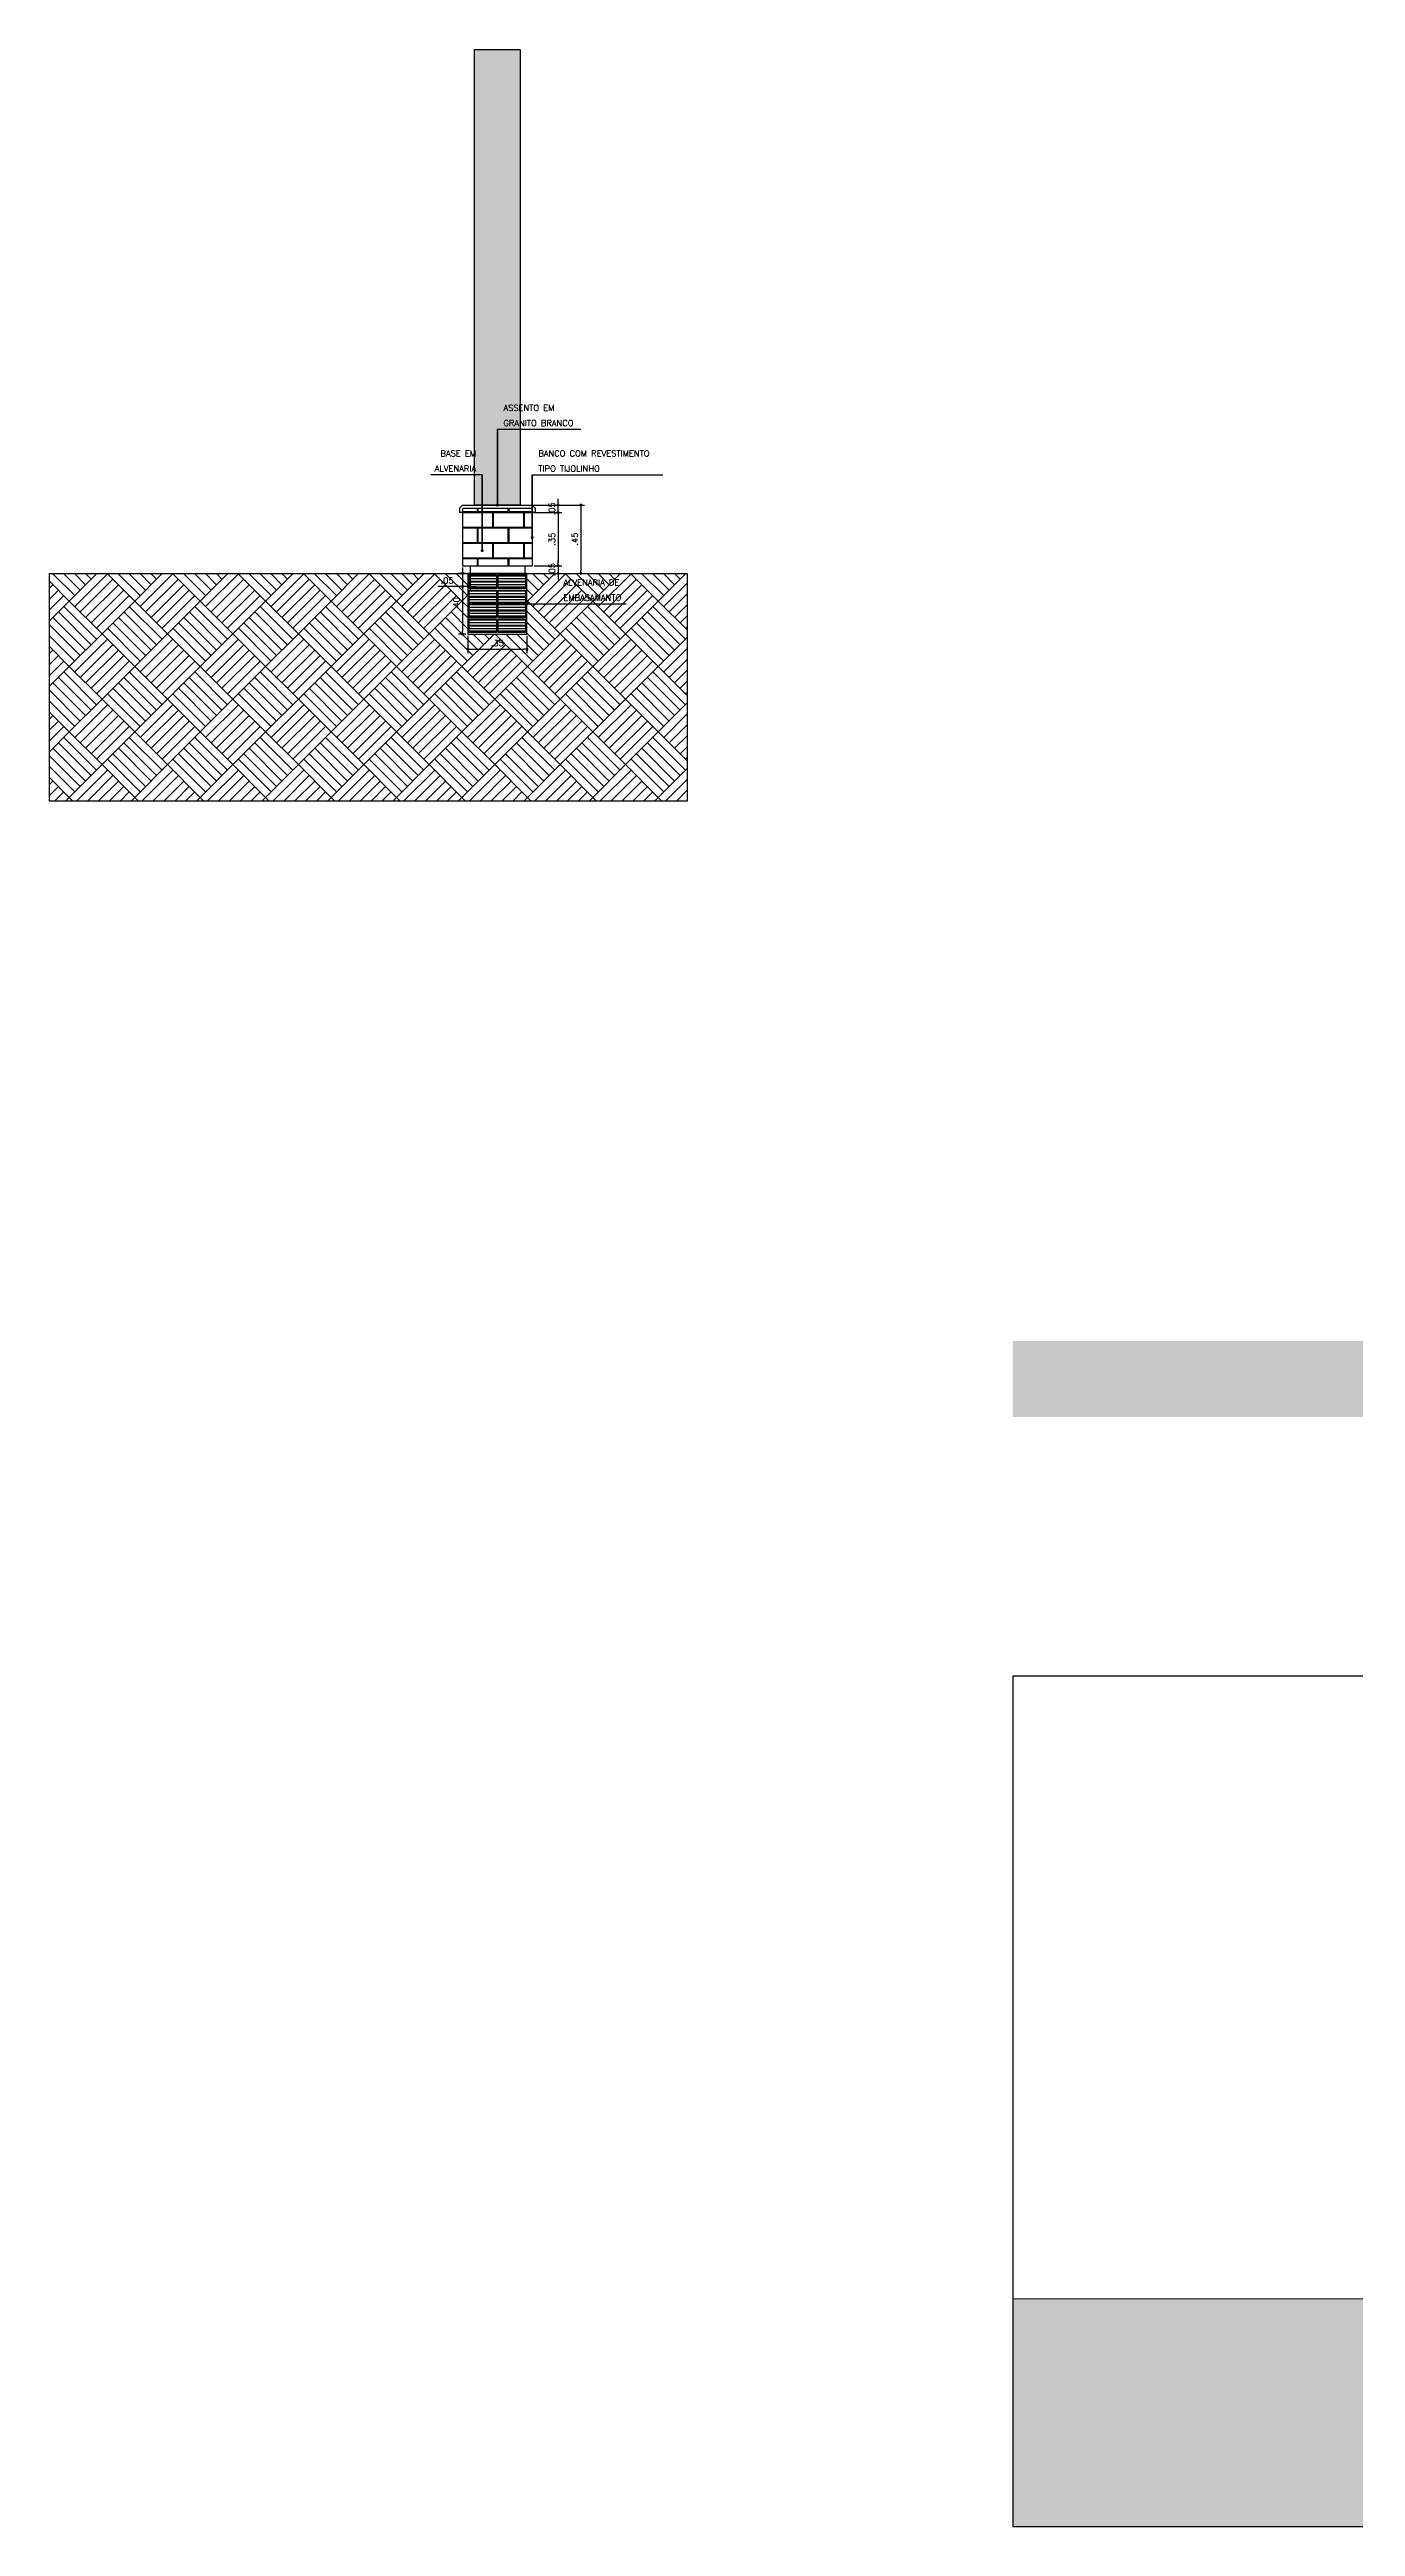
# Model space of a CAD drawing. Extents: x 387222 to 388513, y 9633222 to 9634061.
# Drawn here: x 387632.27 to 387640.87, y 9633426.75 to 9633443.07 of the extents above; entities that cross this region are included whole.
import ezdxf

# ---------------------------------------------------------------- set-up
doc = ezdxf.new("R2010")
doc.units = 0
doc.header["$LTSCALE"] = 0.049213
doc.header["$PDSIZE"] = -2.5
doc.layers.get('Defpoints').update_dxf_attribs({"color": 8})
for name, color, linetype in [('AI-Cotas', 12, 'Continuous'), ('ARQ_VISTA01', 7, 'Continuous'), ('BANCO', 2, 'Continuous'), ('HACH', 8, 'Continuous'), ('HATCH CINZA SÓLIDO', 9, 'Continuous'), ('MOBÍLIA', 4, 'Continuous'), ('P6', 4, 'Continuous')]:
    doc.layers.add(name, color=color, linetype=linetype)
doc.layers.add('ARQ_PISO', color=7, linetype='Continuous', lineweight=13)
doc.layers.add('PERGOLA', color=2, linetype='Continuous', lineweight=13)
doc.styles.add('RS20', font='romans.shx', dxfattribs={"height": 0.04})
doc.dimstyles.new('Cota 20', dxfattribs={"dimscale": 0.02, "dimtxt": 0.04, "dimasz": 1, "dimexe": 1.25, "dimexo": 0.625, "dimgap": 1, "dimtad": 1, "dimzin": 4, "dimdsep": 46, "dimtxsty": 'RS20', "dimblk": 'DOT', "dimcen": 0.1, "dimclrt": 2, "dimadec": 0, "dimazin": 0, "dimtfac": 1, "dimtix": 1, "dimtmove": 0, "dimatfit": 3, "dimldrblk": 'DOT', "dimfxl": 1, "dimarcsym": 0})
pattern_1 = [(135, (0, 0), (-0.431052293811, 3e-17), [0.3048, -0.3048]), (135, (0.03592, 0.03592), (-0.431052293811, 3e-17), [0.3048, -0.3048]), (135, (0.07184, 0.07184), (-0.431052293811, 3e-17), [0.3048, -0.3048]), (135, (0.10776, 0.10776), (-0.431052293811, 3e-17), [0.3048, -0.3048]), (135, (0.14368, 0.14368), (-0.431052293811, 3e-17), [0.3048, -0.3048]), (135, (0.1796, 0.1796), (-0.431052293811, 3e-17), [0.3048, -0.3048]), (135, (0.21553, 0.21553), (-0.431052293811, 3e-17), [0.3048, -0.3048]), (45, (-0.21553, 0.21553), (0.431052293811, -3e-17), [0.3048, -0.3048]), (45, (-0.25145, 0.25145), (0.431052293811, -3e-17), [0.3048, -0.3048]), (45, (-0.28737, 0.28737), (0.431052293811, -3e-17), [0.3048, -0.3048]), (45, (-0.3233, 0.3233), (0.431052293811, -3e-17), [0.3048, -0.3048]), (45, (-0.3592, 0.3592), (0.431052293811, -3e-17), [0.3048, -0.3048]), (45, (-0.39513, 0.39513), (0.431052293811, -3e-17), [0.3048, -0.3048]), (45, (-0.43105, 0.43105), (0.431052293811, -3e-17), [0.3048, -0.3048])]

# ---------------------------------------------------------------- blocks, each defined once
blk = doc.blocks.new('_Dot')
at = {"color": 0, "linetype": 'ByBlock', "lineweight": -2}
blk.add_line((-0.5, 0), (-1, 0), dxfattribs=at)
at = {"color": 0, "linetype": 'ByBlock', "const_width": 0.5}
blk.add_lwpolyline([(-0.25, 0, 1), (0.25, 0, 1)], format="xyb", close=True, dxfattribs=at)
blk = doc.blocks.new('*D175')
at = {"layer": 'AI-Cotas', "color": 0, "lineweight": -2, "transparency": 16777216}
for p, q in [((387635.479, 9633440.015), (387635.641, 9633440.015)), ((387635.616, 9633439.995), (387635.616, 9633439.685)), ((387635.459, 9633439.665), (387635.641, 9633439.665))]:
    blk.add_line(p, q, dxfattribs=at)
at = {"layer": 'Defpoints', "color": 0, "transparency": 16777216}
for p in [(387635.466, 9633440.015), (387635.446, 9633439.665), (387635.616, 9633439.665)]:
    blk.add_point(p, dxfattribs=at)
at = {"layer": 'AI-Cotas', "color": 0, "lineweight": -2, "transparency": 16777216, "xscale": 0.02, "yscale": 0.02, "zscale": 0.02}
for p, rotation in [((387635.616, 9633440.015), 90), ((387635.616, 9633439.665), 270)]:
    blk.add_blockref('_Dot', p, dxfattribs=dict(at, rotation=rotation))
at = {"layer": 'AI-Cotas', "color": 2, "transparency": 16777216, "insert": (387635.576, 9633439.84), "char_height": 0.04, "attachment_point": 5, "rotation": 90, "style": 'RS20'}
blk.add_mtext('.35', dxfattribs=at)
blk = doc.blocks.new('*D172')
at = {"layer": 'AI-Cotas', "color": 0, "lineweight": -2, "transparency": 16777216}
for p, q in [((387635.385, 9633440.065), (387635.791, 9633440.065)), ((387635.766, 9633440.045), (387635.766, 9633439.635)), ((387635.385, 9633439.615), (387635.791, 9633439.615))]:
    blk.add_line(p, q, dxfattribs=at)
at = {"layer": 'Defpoints', "color": 0, "transparency": 16777216}
for p in [(387635.372, 9633440.065), (387635.372, 9633439.615), (387635.766, 9633439.615)]:
    blk.add_point(p, dxfattribs=at)
at = {"layer": 'AI-Cotas', "color": 0, "lineweight": -2, "transparency": 16777216, "xscale": 0.02, "yscale": 0.02, "zscale": 0.02}
for p, rotation in [((387635.766, 9633440.065), 90), ((387635.766, 9633439.615), 270)]:
    blk.add_blockref('_Dot', p, dxfattribs=dict(at, rotation=rotation))
at = {"layer": 'AI-Cotas', "color": 2, "transparency": 16777216, "insert": (387635.726, 9633439.84), "char_height": 0.04, "attachment_point": 5, "rotation": 90, "style": 'RS20'}
blk.add_mtext('.45', dxfattribs=at)
blk = doc.blocks.new('*D173')
at = {"layer": 'AI-Cotas', "color": 0, "lineweight": -2, "transparency": 16777216}
for p, q in [((387635.459, 9633440.065), (387635.641, 9633440.065)), ((387635.459, 9633440.015), (387635.641, 9633440.015)), ((387635.616, 9633440.085), (387635.616, 9633440.105)), ((387635.616, 9633440.015), (387635.616, 9633440.065)), ((387635.616, 9633439.995), (387635.616, 9633439.975))]:
    blk.add_line(p, q, dxfattribs=at)
at = {"layer": 'Defpoints', "color": 0, "transparency": 16777216}
for p in [(387635.446, 9633440.065), (387635.446, 9633440.015), (387635.616, 9633440.065)]:
    blk.add_point(p, dxfattribs=at)
at = {"layer": 'AI-Cotas', "color": 0, "lineweight": -2, "transparency": 16777216, "xscale": 0.02, "yscale": 0.02, "zscale": 0.02}
for p, rotation in [((387635.616, 9633440.065), 270), ((387635.616, 9633440.015), 90)]:
    blk.add_blockref('_Dot', p, dxfattribs=dict(at, rotation=rotation))
at = {"layer": 'AI-Cotas', "color": 2, "transparency": 16777216, "insert": (387635.576, 9633440.04), "char_height": 0.04, "attachment_point": 5, "rotation": 90, "style": 'RS20'}
blk.add_mtext('.05', dxfattribs=at)
blk = doc.blocks.new('*D174')
at = {"layer": 'AI-Cotas', "color": 0, "lineweight": -2, "transparency": 16777216}
for p, q in [((387635.616, 9633439.685), (387635.616, 9633439.705)), ((387635.459, 9633439.665), (387635.641, 9633439.665)), ((387635.459, 9633439.615), (387635.641, 9633439.615)), ((387635.616, 9633439.665), (387635.616, 9633439.615)), ((387635.616, 9633439.595), (387635.616, 9633439.575))]:
    blk.add_line(p, q, dxfattribs=at)
at = {"layer": 'Defpoints', "color": 0, "transparency": 16777216}
for p in [(387635.446, 9633439.665), (387635.446, 9633439.615), (387635.616, 9633439.615)]:
    blk.add_point(p, dxfattribs=at)
at = {"layer": 'AI-Cotas', "color": 0, "lineweight": -2, "transparency": 16777216, "xscale": 0.02, "yscale": 0.02, "zscale": 0.02}
for p, rotation in [((387635.616, 9633439.665), 270), ((387635.616, 9633439.615), 90)]:
    blk.add_blockref('_Dot', p, dxfattribs=dict(at, rotation=rotation))
at = {"layer": 'AI-Cotas', "color": 2, "transparency": 16777216, "insert": (387635.576, 9633439.64), "char_height": 0.04, "attachment_point": 5, "rotation": 90, "style": 'RS20'}
blk.add_mtext('.05', dxfattribs=at)
blk = doc.blocks.new('*D176')
at = {"layer": 'AI-Cotas', "color": 0, "lineweight": -2, "transparency": 16777216}
for p, q in [((387634.966, 9633439.528), (387634.824, 9633439.528)), ((387634.986, 9633439.653), (387634.986, 9633439.503)), ((387635.036, 9633439.528), (387634.986, 9633439.528)), ((387635.036, 9633439.653), (387635.036, 9633439.503)), ((387635.056, 9633439.528), (387635.076, 9633439.528))]:
    blk.add_line(p, q, dxfattribs=at)
at = {"layer": 'Defpoints', "color": 0, "transparency": 16777216}
for p in [(387634.986, 9633439.665), (387634.986, 9633439.528), (387635.036, 9633439.665)]:
    blk.add_point(p, dxfattribs=at)
at = {"layer": 'AI-Cotas', "color": 0, "lineweight": -2, "transparency": 16777216, "xscale": 0.02, "yscale": 0.02, "zscale": 0.02}
blk.add_blockref('_Dot', (387634.986, 9633439.528), dxfattribs=at)
at = {"layer": 'AI-Cotas', "color": 0, "lineweight": -2, "transparency": 16777216, "xscale": 0.02, "yscale": 0.02, "zscale": 0.02, "rotation": 180}
blk.add_blockref('_Dot', (387635.036, 9633439.528), dxfattribs=at)
at = {"layer": 'AI-Cotas', "color": 2, "transparency": 16777216, "insert": (387634.885, 9633439.568), "char_height": 0.04, "attachment_point": 5, "style": 'RS20'}
blk.add_mtext('.05', dxfattribs=at)
blk = doc.blocks.new('A$C00DC0C46')
for p, q in [((0, 0), (0, 0.09)), ((0, 0.09), (0.18, 0.09)), ((0.18, 0.082), (0, 0.082)), ((0.18, 0.065), (0, 0.065)), ((0.18, 0.047), (0, 0.047)), ((0.18, 0.042), (0, 0.042)), ((0.18, 0.025), (0, 0.025)), ((0.18, 0.009), (0, 0.009)), ((0.18, 0), (0, 0)), ((0.18, 0.09), (0.18, 0))]:
    blk.add_line(p, q)
blk = doc.blocks.new('*D628')
at = {"layer": 'AI-Cotas', "color": 0, "lineweight": -2, "transparency": 16777216}
for p, q in [((387635.021, 9633439.203), (387635.021, 9633439.09)), ((387635.411, 9633439.203), (387635.411, 9633439.09)), ((387635.041, 9633439.115), (387635.391, 9633439.115))]:
    blk.add_line(p, q, dxfattribs=at)
at = {"layer": 'Defpoints', "color": 0, "transparency": 16777216}
for p in [(387635.021, 9633439.215), (387635.411, 9633439.215), (387635.411, 9633439.115)]:
    blk.add_point(p, dxfattribs=at)
at = {"layer": 'AI-Cotas', "color": 0, "lineweight": -2, "transparency": 16777216, "xscale": 0.02, "yscale": 0.02, "zscale": 0.02, "rotation": 180}
blk.add_blockref('_Dot', (387635.021, 9633439.115), dxfattribs=at)
at = {"layer": 'AI-Cotas', "color": 0, "lineweight": -2, "transparency": 16777216, "xscale": 0.02, "yscale": 0.02, "zscale": 0.02}
blk.add_blockref('_Dot', (387635.411, 9633439.115), dxfattribs=at)
at = {"layer": 'AI-Cotas', "color": 2, "transparency": 16777216, "insert": (387635.216, 9633439.155), "char_height": 0.04, "attachment_point": 5, "style": 'RS20'}
blk.add_mtext('.35', dxfattribs=at)
blk = doc.blocks.new('*D648')
at = {"layer": 'AI-Cotas', "color": 0, "lineweight": -2, "transparency": 16777216}
for p, q in [((387635.009, 9633439.615), (387634.961, 9633439.615)), ((387634.986, 9633439.595), (387634.986, 9633439.235)), ((387635.009, 9633439.215), (387634.961, 9633439.215))]:
    blk.add_line(p, q, dxfattribs=at)
at = {"layer": 'Defpoints', "color": 0, "transparency": 16777216}
for p in [(387635.021, 9633439.615), (387634.986, 9633439.215), (387635.021, 9633439.215)]:
    blk.add_point(p, dxfattribs=at)
at = {"layer": 'AI-Cotas', "color": 0, "lineweight": -2, "transparency": 16777216, "xscale": 0.02, "yscale": 0.02, "zscale": 0.02}
for p, rotation in [((387634.986, 9633439.615), 90), ((387634.986, 9633439.215), 270)]:
    blk.add_blockref('_Dot', p, dxfattribs=dict(at, rotation=rotation))
at = {"layer": 'AI-Cotas', "color": 2, "transparency": 16777216, "insert": (387634.946, 9633439.415), "char_height": 0.04, "attachment_point": 5, "rotation": 90, "style": 'RS20'}
blk.add_mtext('.40', dxfattribs=at)

msp = doc.modelspace()

# ---------------------------------------------------------------- hatches: boundary and pattern name
at = {"layer": 'ARQ_VISTA01'}
h = msp.add_hatch(dxfattribs=at)
h.set_pattern_fill('AR-B816C', color=256, scale=0.0005)
h.paths.add_polyline_path([(387635.446, 9633440.037), (387635.438, 9633440.045), (387634.995, 9633440.045), (387634.986, 9633440.037), (387634.986, 9633439.665), (387635.036, 9633439.665), (387635.396, 9633439.665), (387635.446, 9633439.665)])
at = {"layer": 'HACH'}
h = msp.add_hatch(dxfattribs=at)
h.set_pattern_fill('AR-SAND', color=256, scale=0.001, style=0)
h.set_pattern_definition([(37.5, (0, 0), (-0.00160003129598, 0.04894132373293), [0, -0.038608, 0, -0.04318, 0, -0.041275]), (7.5, (0, 0), (0.0449523283138, 0.07168251005684), [0, -0.020828, 0, -0.034798, 0, -0.013335]), (327.5, (-0.03124, 0), (0.07909923702415, 0.00014371846785), [0, -0.0127, 0, -0.04572, 0, -0.05969]), (317.5, (-0.03124, 0), (0.07635564524723, 0.0222929323257), [0, -0.00635, 0, -0.029972, 0, -0.03429])])
h.paths.add_polyline_path([(387635.366, 9633440.065), (387635.066, 9633440.065), (387635.066, 9633443.065), (387635.366, 9633443.065)])
h = msp.add_hatch(dxfattribs=at)
h.set_pattern_fill('AR-PARQ1', color=256, scale=0.001, angle=45)
h.set_pattern_definition(pattern_1)
h.paths.add_polyline_path([(387636.466, 9633439.615), (387635.411, 9633439.615), (387635.411, 9633439.405), (387635.411, 9633439.215), (387635.021, 9633439.215), (387635.021, 9633439.425), (387635.021, 9633439.615), (387632.266, 9633439.615), (387632.266, 9633438.115), (387636.466, 9633438.115)])
h.paths.add_polyline_path([(387635.606, 9633439.589), (387635.606, 9633439.691), (387635.546, 9633439.691), (387635.546, 9633439.589)], flags=9)
h = msp.add_hatch(dxfattribs=at)
h.set_pattern_fill('AR-PARQ1', color=256, scale=0.001, angle=45)
h.set_pattern_definition([(135, (0, 6.30768), (-0.431052293811, 3e-17), [0.3048, -0.3048]), (135, (0.03592, 6.3436), (-0.431052293811, 3e-17), [0.3048, -0.3048]), (135, (0.07184, 6.37952), (-0.431052293811, 3e-17), [0.3048, -0.3048]), (135, (0.10776, 6.41544), (-0.431052293811, 3e-17), [0.3048, -0.3048]), (135, (0.14368, 6.45136), (-0.431052293811, 3e-17), [0.3048, -0.3048]), (135, (0.1796, 6.48728), (-0.431052293811, 3e-17), [0.3048, -0.3048]), (135, (0.21553, 6.5232), (-0.431052293811, 3e-17), [0.3048, -0.3048]), (45, (-0.21553, 6.5232), (0.431052293811, -3e-17), [0.3048, -0.3048]), (45, (-0.25145, 6.55912), (0.431052293811, -3e-17), [0.3048, -0.3048]), (45, (-0.28737, 6.59504), (0.431052293811, -3e-17), [0.3048, -0.3048]), (45, (-0.3233, 6.63097), (0.431052293811, -3e-17), [0.3048, -0.3048]), (45, (-0.3592, 6.6669), (0.431052293811, -3e-17), [0.3048, -0.3048]), (45, (-0.39513, 6.7028), (0.431052293811, -3e-17), [0.3048, -0.3048]), (45, (-0.43105, 6.73873), (0.431052293811, -3e-17), [0.3048, -0.3048])])
h.paths.add_polyline_path([(387656.621, 9633434.059), (387656.621, 9633434.559), (387638.611, 9633434.559), (387638.611, 9633434.059)])
h = msp.add_hatch(dxfattribs=at)
h.set_pattern_fill('AR-PARQ1', color=256, scale=0.001, angle=45)
h.set_pattern_definition(pattern_1)
h.paths.add_polyline_path([(387645.583, 9633427.851), (387642.636, 9633427.851), (387642.636, 9633427.251), (387642.136, 9633427.251), (387642.136, 9633428.251), (387638.611, 9633428.251), (387638.611, 9633426.751), (387656.621, 9633426.751), (387656.621, 9633428.251), (387653.096, 9633428.251), (387653.096, 9633427.251), (387652.596, 9633427.251), (387652.596, 9633427.851), (387649.65, 9633427.851), (387649.65, 9633427.251), (387649.15, 9633427.251), (387649.15, 9633427.851), (387646.083, 9633427.851), (387646.083, 9633427.251), (387645.583, 9633427.251)])

# ---------------------------------------------------------------- linework, layer by layer
msp.add_lwpolyline([(387636.466, 9633438.115), (387632.266, 9633438.115), (387632.266, 9633439.615), (387636.466, 9633439.615)], close=True)
at = {"layer": 'AI-Cotas'}
for points in [[(387635.216, 9633440.565), (387635.216, 9633440.065)], [(387635.116, 9633440.265), (387635.116, 9633439.765)], [(387635.446, 9633440.265), (387635.446, 9633439.851)]]:
    msp.add_lwpolyline(points, dxfattribs=at)
at = {"layer": 'ARQ_PISO'}
msp.add_line((387635.036, 9633439.615), (387635.396, 9633439.615), dxfattribs=at)
at = {"layer": 'BANCO'}
for p, q in [((387634.986, 9633440.065), (387634.966, 9633440.045)), ((387634.966, 9633440.045), (387634.966, 9633440.015)), ((387634.986, 9633440.065), (387635.446, 9633440.065)), ((387634.995, 9633440.045), (387634.986, 9633440.037)), ((387634.986, 9633440.037), (387634.986, 9633439.665)), ((387634.995, 9633440.045), (387635.438, 9633440.045)), ((387635.438, 9633440.045), (387635.446, 9633440.037)), ((387635.446, 9633440.065), (387635.466, 9633440.045)), ((387635.446, 9633440.037), (387635.446, 9633439.665)), ((387635.466, 9633440.045), (387635.466, 9633440.015)), ((387634.986, 9633439.665), (387635.036, 9633439.665)), ((387635.036, 9633439.665), (387635.036, 9633439.615)), ((387635.396, 9633439.665), (387635.446, 9633439.665)), ((387635.396, 9633439.665), (387635.396, 9633439.616))]:
    msp.add_line(p, q, dxfattribs=at)
for points in [[(387634.986, 9633440.015), (387634.966, 9633440.015)], [(387635.466, 9633440.015), (387635.446, 9633440.015)], [(387635.036, 9633439.665), (387635.396, 9633439.665)], [(387635.036, 9633439.615), (387635.396, 9633439.615)]]:
    msp.add_lwpolyline(points, dxfattribs=at)
at = {"layer": 'Defpoints'}
msp.add_lwpolyline([(387638.611, 9633426.751), (387656.621, 9633426.751), (387656.621, 9633432.351), (387638.611, 9633432.351)], close=True, dxfattribs=at)
at = {"layer": 'MOBÍLIA', "color": 2}
for p, q in [((387635.021, 9633439.615), (387635.021, 9633439.215)), ((387635.411, 9633439.615), (387635.021, 9633439.615)), ((387635.411, 9633439.405), (387635.411, 9633439.615)), ((387635.411, 9633439.215), (387635.411, 9633439.425)), ((387635.021, 9633439.215), (387635.411, 9633439.215))]:
    msp.add_line(p, q, dxfattribs=at)
at = {"layer": 'P6'}
msp.add_lwpolyline([(387635.366, 9633440.065), (387635.066, 9633440.065), (387635.066, 9633443.065), (387635.366, 9633443.065)], close=True, dxfattribs=at)
at = {"layer": 'PERGOLA'}
msp.add_lwpolyline([(387656.621, 9633428.251), (387638.611, 9633428.251)], dxfattribs=at)

# ---------------------------------------------------------------- block references
at = {"layer": 'HATCH CINZA SÓLIDO'}
for p in [(387635.031, 9633439.515), (387635.221, 9633439.515), (387635.031, 9633439.415), (387635.031, 9633439.325), (387635.221, 9633439.415), (387635.221, 9633439.325), (387635.031, 9633439.225), (387635.221, 9633439.225)]:
    msp.add_blockref('A$C00DC0C46', p, dxfattribs=at)

# ---------------------------------------------------------------- texts
at = {"layer": 'AI-Cotas', "char_height": 0.04, "style": 'RS20'}
for s, insert, attachment_point in [('\\pxsm1.5;ASSENTO EM\\PGRANITO BRANCO', (387635.256, 9633440.585), 7), ('\\pxsm1.5;BASE EM\\PALVENARIA', (387635.076, 9633440.285), 9), ('\\pxsm1.5;BANCO COM REVESTIMENTO\\PTIPO TIJOLINHO', (387635.486, 9633440.285), 7), ('\\pxsm1.5;ALVENARIA DE\\PEMBASAMANTO', (387635.651, 9633439.435), 7)]:
    msp.add_mtext(s, dxfattribs=dict(at, insert=insert, attachment_point=attachment_point))

# ---------------------------------------------------------------- dimensions: what is measured, and where the dimension line sits
at = {"layer": 'AI-Cotas'}
for base, p1, p2, picture, middle in [((387635.766, 9633439.615), (387635.372, 9633440.065), (387635.372, 9633439.615), '*D172', (387635.726, 9633439.84)), ((387635.616, 9633440.065), (387635.446, 9633440.015), (387635.446, 9633440.065), '*D173', (387635.576, 9633440.04)), ((387635.616, 9633439.665), (387635.466, 9633440.015), (387635.446, 9633439.665), '*D175', (387635.576, 9633439.84)), ((387635.616, 9633439.615), (387635.446, 9633439.665), (387635.446, 9633439.615), '*D174', (387635.576, 9633439.64)), ((387634.986, 9633439.215), (387635.021, 9633439.615), (387635.021, 9633439.215), '*D648', (387634.946, 9633439.415))]:
    dim = msp.add_linear_dim(base=base, p1=p1, p2=p2, angle=90, dimstyle='Cota 20', dxfattribs=at)
    dim.commit()
    dim.dimension.update_dxf_attribs({"geometry": picture, "text_midpoint": middle})
dim = msp.add_linear_dim(base=(387634.986, 9633439.528), p1=(387635.036, 9633439.665), p2=(387634.986, 9633439.665), dimstyle='Cota 20', dxfattribs=at)
dim.commit()
dim.dimension.update_dxf_attribs({"geometry": '*D176', "text_midpoint": (387634.885, 9633439.528), "dimtype": 160})
dim = msp.add_linear_dim(base=(387635.411, 9633439.115), p1=(387635.021, 9633439.215), p2=(387635.411, 9633439.215), text='.35', dimstyle='Cota 20', dxfattribs=at)
dim.commit()
dim.dimension.update_dxf_attribs({"geometry": '*D628', "text_midpoint": (387635.216, 9633439.155)})

# ---------------------------------------------------------------- leaders
at = {"layer": 'AI-Cotas', "annotation_type": 0, "has_hookline": 1}
for points, hookline_direction, text_width in [([(387635.216, 9633440.065), (387635.216, 9633440.565), (387635.236, 9633440.565)], 0, 0.51), ([(387635.116, 9633439.765), (387635.116, 9633440.265), (387635.096, 9633440.265)], 1, 0.299), ([(387635.446, 9633439.851), (387635.446, 9633440.265), (387635.466, 9633440.265)], 0, 0.819), ([(387635.411, 9633439.415), (387635.631, 9633439.415)], 0, 0.413)]:
    msp.add_leader(points, dimstyle='Cota 20', dxfattribs=dict(at, hookline_direction=hookline_direction, text_width=text_width))

doc.saveas('drawing.dxf')
